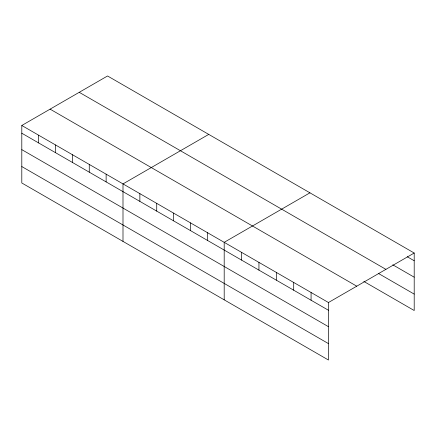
<?xml version="1.0" encoding="UTF-8"?>
<svg xmlns="http://www.w3.org/2000/svg" width="436" height="436" viewBox="0 0 436 436"><rect width="100%" height="100%" fill="white"/><g stroke="black" fill="none" stroke-linecap="round" stroke-linejoin="round"><path stroke-width="0.65" d="M328.455 326.684L328.455 302.524L21.8 125.481L21.8 182.978L328.455 360.027L328.455 326.684L21.8 149.641M21.8 125.481L107.545 75.973L414.2 253.022L414.2 310.519L363.804 281.427M208.74 134.397L122.996 183.905L122.996 241.408M309.936 192.826L224.191 242.329L224.191 299.832M328.455 302.524L414.2 253.022M407.251 256.744L414.2 260.761M392.771 264.805L414.2 277.182M79.248 92.312L385.904 269.355M378.29 273.367L414.2 294.098M50.096 109.142L356.752 286.185M21.8 133.22L328.455 310.263M21.8 166.557L328.455 343.606M311.075 292.491L311.075 300.23M293.701 282.457L293.701 290.202M276.32 272.429L276.32 280.168M258.946 262.396L258.946 270.135M241.566 252.362L241.566 260.101M207.323 232.59L207.323 240.334M190.461 222.856L190.461 230.595M173.593 213.117L173.593 220.856M156.726 203.378L156.726 211.117M139.863 193.644L139.863 201.383M106.128 174.166L106.128 181.905M89.266 164.432L89.266 172.171M72.398 154.693L72.398 162.432M55.53 144.954L55.53 152.693M38.668 135.215L38.668 142.959"/></g></svg>
